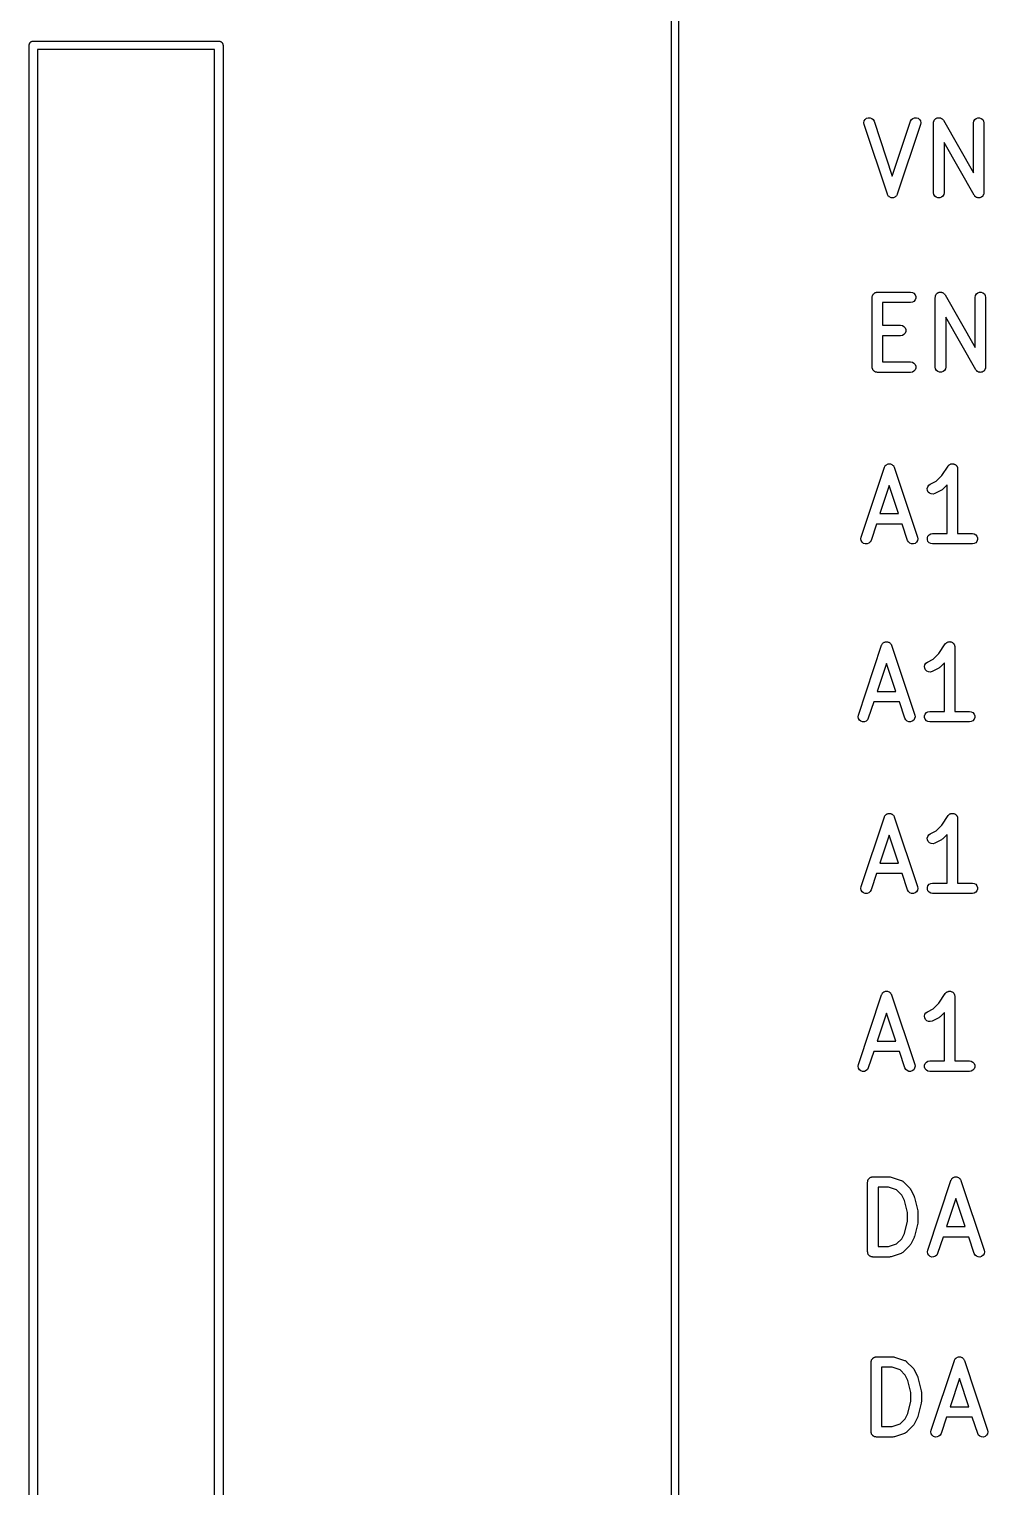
# Model space of a CAD drawing. Extents: x 57.7 to 135.6, y -132.6 to -59.6.
# Drawn here: x 100.79 to 114.54, y -111.91 to -91.02 of the extents above; entities that cross this region are included whole.
import ezdxf

# ---------------------------------------------------------------- set-up
doc = ezdxf.new("R2010")
doc.units = 0
doc.header["$MEASUREMENT"] = 0
doc.layers.add('BLACK', color=7, linetype='CONTINUOUS')

msp = doc.modelspace()

# ---------------------------------------------------------------- linework, layer by layer
at = {"layer": 'Black'}
for p, q in [((110, -132.18), (110, -85.22)), ((110.1, -85.2233), (110.1, -132.13)), ((100.79, -91.25), (100.791, -91.2448)), ((100.79, -119.25), (100.79, -91.25)), ((100.791, -91.2396), (100.793, -91.2347)), ((100.791, -91.2448), (100.791, -91.2396)), ((100.793, -91.2347), (100.794, -91.2295)), ((100.794, -91.2295), (100.796, -91.2249)), ((100.796, -91.2249), (100.798, -91.22)), ((100.798, -91.22), (100.801, -91.216)), ((100.801, -91.216), (100.804, -91.2114)), ((100.804, -91.2114), (100.808, -91.2081)), ((100.808, -91.2081), (100.811, -91.204)), ((100.811, -91.204), (100.816, -91.2014)), ((100.816, -91.2014), (100.82, -91.198)), ((100.82, -91.198), (100.825, -91.1962)), ((100.825, -91.1962), (100.829, -91.1936)), ((100.829, -91.1936), (100.835, -91.1927)), ((100.835, -91.1927), (100.84, -91.1909)), ((100.84, -91.1909), (100.845, -91.1909)), ((100.845, -91.1909), (100.85, -91.19)), ((100.85, -91.19), (103.51, -91.19)), ((103.51, -91.19), (103.515, -91.1909)), ((103.515, -91.1909), (103.52, -91.1909)), ((103.52, -91.1909), (103.525, -91.1927)), ((103.525, -91.1927), (103.531, -91.1936)), ((103.531, -91.1936), (103.535, -91.1962)), ((103.535, -91.1962), (103.54, -91.198)), ((103.54, -91.198), (103.544, -91.2014)), ((103.544, -91.2014), (103.549, -91.204)), ((103.549, -91.204), (103.552, -91.2081)), ((103.552, -91.2081), (103.556, -91.2114)), ((103.556, -91.2114), (103.559, -91.216)), ((103.559, -91.216), (103.562, -91.22)), ((103.562, -91.22), (103.564, -91.2249)), ((103.564, -91.2249), (103.566, -91.2295)), ((103.566, -91.2295), (103.567, -91.2347)), ((103.567, -91.2347), (103.569, -91.2396)), ((103.569, -91.2396), (103.569, -91.2448)), ((103.569, -91.2448), (103.57, -91.25)), ((103.57, -91.25), (103.57, -119.25)), ((100.91, -91.31), (100.91, -119.19)), ((103.45, -91.31), (100.91, -91.31)), ((103.45, -119.19), (103.45, -91.31)), ((112.758, -92.3603), (112.763, -92.3348)), ((112.763, -92.3348), (112.777, -92.3126)), ((112.777, -92.3126), (112.797, -92.2964)), ((112.797, -92.2964), (112.822, -92.2882)), ((112.822, -92.2882), (112.848, -92.2889)), ((112.848, -92.2889), (112.872, -92.2985)), ((112.872, -92.2985), (112.892, -92.3158)), ((112.892, -92.3158), (112.904, -92.3387)), ((112.904, -92.3387), (113.166, -93.1252)), ((113.166, -93.1252), (113.428, -92.3387)), ((113.428, -92.3387), (113.441, -92.3158)), ((113.441, -92.3158), (113.46, -92.2985)), ((113.46, -92.2985), (113.484, -92.2889)), ((113.484, -92.2889), (113.511, -92.2882)), ((113.511, -92.2882), (113.535, -92.2964)), ((113.535, -92.2964), (113.556, -92.3126)), ((113.556, -92.3126), (113.569, -92.3348)), ((113.569, -92.3348), (113.574, -92.3603)), ((113.759, -92.349), (113.761, -92.343)), ((113.761, -92.343), (113.762, -92.3367)), ((113.762, -92.3367), (113.766, -92.3309)), ((113.766, -92.3309), (113.768, -92.3246)), ((113.768, -92.3246), (113.772, -92.3197)), ((113.772, -92.3197), (113.775, -92.3142)), ((113.775, -92.3142), (113.781, -92.3098)), ((113.781, -92.3098), (113.785, -92.3047)), ((113.785, -92.3047), (113.79, -92.3015)), ((113.79, -92.3015), (113.795, -92.2974)), ((113.795, -92.2974), (113.802, -92.2951)), ((113.802, -92.2951), (113.808, -92.2918)), ((113.808, -92.2918), (113.814, -92.2907)), ((113.814, -92.2907), (113.82, -92.2885)), ((113.82, -92.2885), (113.827, -92.2885)), ((113.827, -92.2885), (113.833, -92.2874)), ((113.833, -92.2874), (113.839, -92.2885)), ((113.839, -92.2885), (113.846, -92.2885)), ((113.846, -92.2885), (113.852, -92.2908)), ((113.852, -92.2908), (113.859, -92.292)), ((113.859, -92.292), (113.864, -92.2952)), ((113.864, -92.2952), (113.87, -92.2974)), ((113.87, -92.2974), (113.876, -92.3018)), ((113.876, -92.3018), (113.881, -92.3051)), ((113.881, -92.3051), (113.885, -92.3101)), ((113.885, -92.3101), (113.89, -92.3142)), ((113.89, -92.3142), (113.894, -92.32)), ((113.894, -92.32), (113.898, -92.3252)), ((113.898, -92.3252), (114.329, -93.08)), ((114.329, -92.3624), (114.334, -92.3367)), ((114.334, -92.3367), (114.347, -92.3142)), ((114.347, -92.3142), (114.367, -92.2974)), ((114.367, -92.2974), (114.391, -92.2885)), ((114.391, -92.2885), (114.417, -92.2885)), ((114.417, -92.2885), (114.442, -92.2974)), ((114.442, -92.2974), (114.462, -92.3142)), ((114.462, -92.3142), (114.475, -92.3367)), ((114.475, -92.3367), (114.479, -92.3624)), ((112.762, -92.3861), (112.758, -92.3603)), ((113.095, -93.3861), (112.762, -92.3861)), ((113.571, -92.3861), (113.237, -93.3861)), ((113.574, -92.3603), (113.571, -92.3861)), ((113.758, -92.3624), (113.759, -92.3558)), ((113.758, -93.3624), (113.758, -92.3624)), ((113.759, -92.3558), (113.759, -92.349)), ((114.329, -93.08), (114.329, -92.3624)), ((114.479, -92.3624), (114.479, -93.3624)), ((114.339, -93.3996), (113.908, -92.6448)), ((113.908, -92.6448), (113.908, -93.3624)), ((113.096, -93.3879), (113.095, -93.3861)), ((113.096, -93.3899), (113.096, -93.3879)), ((113.237, -93.3861), (113.236, -93.3879)), ((113.236, -93.3879), (113.236, -93.3899)), ((113.762, -93.388), (113.758, -93.3624)), ((113.775, -93.4106), (113.762, -93.388)), ((113.903, -93.388), (113.89, -93.4106)), ((113.908, -93.3624), (113.903, -93.388)), ((114.475, -93.388), (114.471, -93.3939)), ((114.476, -93.3817), (114.475, -93.388)), ((114.478, -93.3757), (114.476, -93.3817)), ((114.479, -93.3624), (114.478, -93.369)), ((114.478, -93.369), (114.478, -93.3757)), ((113.102, -93.3993), (113.096, -93.3899)), ((113.107, -93.409), (113.102, -93.3993)), ((113.109, -93.4104), (113.107, -93.409)), ((113.11, -93.4121), (113.109, -93.4104)), ((113.119, -93.419), (113.11, -93.4121)), ((113.127, -93.4263), (113.119, -93.419)), ((113.129, -93.427), (113.127, -93.4263)), ((113.13, -93.4283), (113.129, -93.427)), ((113.141, -93.4318), (113.13, -93.4283)), ((113.151, -93.4359), (113.141, -93.4318)), ((113.153, -93.4359), (113.151, -93.4359)), ((113.155, -93.4366), (113.153, -93.4359)), ((113.166, -93.4363), (113.155, -93.4366)), ((113.177, -93.4366), (113.166, -93.4363)), ((113.179, -93.4359), (113.177, -93.4366)), ((113.181, -93.4359), (113.179, -93.4359)), ((113.191, -93.4318), (113.181, -93.4359)), ((113.202, -93.4283), (113.191, -93.4318)), ((113.204, -93.427), (113.202, -93.4283)), ((113.205, -93.4263), (113.204, -93.427)), ((113.214, -93.419), (113.205, -93.4263)), ((113.222, -93.4121), (113.214, -93.419)), ((113.223, -93.4104), (113.222, -93.4121)), ((113.225, -93.409), (113.223, -93.4104)), ((113.23, -93.3993), (113.225, -93.409)), ((113.236, -93.3899), (113.23, -93.3993)), ((113.795, -93.4273), (113.775, -93.4106)), ((113.82, -93.4362), (113.795, -93.4273)), ((113.846, -93.4362), (113.82, -93.4362)), ((113.87, -93.4273), (113.846, -93.4362)), ((113.89, -93.4106), (113.87, -93.4273)), ((114.343, -93.4048), (114.339, -93.3996)), ((114.347, -93.4106), (114.343, -93.4048)), ((114.352, -93.4147), (114.347, -93.4106)), ((114.356, -93.4196), (114.352, -93.4147)), ((114.362, -93.423), (114.356, -93.4196)), ((114.367, -93.4273), (114.362, -93.423)), ((114.373, -93.4295), (114.367, -93.4273)), ((114.378, -93.4327), (114.373, -93.4295)), ((114.385, -93.4339), (114.378, -93.4327)), ((114.391, -93.4362), (114.385, -93.4339)), ((114.398, -93.4362), (114.391, -93.4362)), ((114.404, -93.4374), (114.398, -93.4362)), ((114.411, -93.4362), (114.404, -93.4374)), ((114.417, -93.4362), (114.411, -93.4362)), ((114.423, -93.4341), (114.417, -93.4362)), ((114.43, -93.433), (114.423, -93.4341)), ((114.435, -93.4296), (114.43, -93.433)), ((114.442, -93.4273), (114.435, -93.4296)), ((114.447, -93.4232), (114.442, -93.4273)), ((114.452, -93.42), (114.447, -93.4232)), ((114.457, -93.4149), (114.452, -93.42)), ((114.462, -93.4106), (114.457, -93.4149)), ((114.465, -93.4051), (114.462, -93.4106)), ((114.469, -93.4002), (114.465, -93.4051)), ((114.471, -93.3939), (114.469, -93.4002)), ((112.878, -94.8494), (112.88, -94.8432)), ((112.878, -94.8559), (112.878, -94.8494)), ((112.88, -94.8432), (112.881, -94.8367)), ((112.881, -94.8367), (112.885, -94.831)), ((112.885, -94.831), (112.887, -94.8249)), ((112.887, -94.8249), (112.891, -94.8199)), ((112.891, -94.8199), (112.894, -94.8142)), ((112.894, -94.8142), (112.899, -94.81)), ((112.899, -94.81), (112.904, -94.8049)), ((112.904, -94.8049), (112.909, -94.8016)), ((112.909, -94.8016), (112.914, -94.7974)), ((112.914, -94.7974), (112.921, -94.7952)), ((112.921, -94.7952), (112.926, -94.7919)), ((112.926, -94.7919), (112.933, -94.7908)), ((112.933, -94.7908), (112.939, -94.7885)), ((112.939, -94.7885), (112.945, -94.7885)), ((112.945, -94.7885), (112.952, -94.7874)), ((112.952, -94.7874), (113.428, -94.7874)), ((113.428, -94.7874), (113.454, -94.7919)), ((113.454, -94.7919), (113.476, -94.8049)), ((113.476, -94.8049), (113.493, -94.8249)), ((113.493, -94.8249), (113.502, -94.8494)), ((113.502, -94.8494), (113.502, -94.8754)), ((113.783, -94.849), (113.785, -94.843)), ((113.783, -94.8558), (113.783, -94.849)), ((113.785, -94.843), (113.786, -94.8367)), ((113.786, -94.8367), (113.79, -94.8309)), ((113.79, -94.8309), (113.792, -94.8246)), ((113.792, -94.8246), (113.796, -94.8197)), ((113.796, -94.8197), (113.799, -94.8142)), ((113.799, -94.8142), (113.804, -94.8098)), ((113.804, -94.8098), (113.809, -94.8047)), ((113.809, -94.8047), (113.814, -94.8015)), ((113.814, -94.8015), (113.819, -94.7974)), ((113.819, -94.7974), (113.825, -94.7951)), ((113.825, -94.7951), (113.831, -94.7918)), ((113.831, -94.7918), (113.838, -94.7907)), ((113.838, -94.7907), (113.844, -94.7885)), ((113.844, -94.7885), (113.85, -94.7885)), ((113.85, -94.7885), (113.857, -94.7874)), ((113.857, -94.7874), (113.863, -94.7885)), ((113.863, -94.7885), (113.87, -94.7885)), ((113.87, -94.7885), (113.876, -94.7908)), ((113.876, -94.7908), (113.883, -94.792)), ((113.883, -94.792), (113.888, -94.7952)), ((113.888, -94.7952), (113.894, -94.7974)), ((113.894, -94.7974), (113.899, -94.8018)), ((113.899, -94.8018), (113.905, -94.8051)), ((113.905, -94.8051), (113.909, -94.8101)), ((113.909, -94.8101), (113.914, -94.8142)), ((113.914, -94.8142), (113.917, -94.82)), ((113.917, -94.82), (113.922, -94.8252)), ((113.922, -94.8252), (114.353, -95.58)), ((114.353, -94.8624), (114.358, -94.8367)), ((114.358, -94.8367), (114.371, -94.8142)), ((114.371, -94.8142), (114.391, -94.7974)), ((114.391, -94.7974), (114.415, -94.7885)), ((114.415, -94.7885), (114.441, -94.7885)), ((114.441, -94.7885), (114.466, -94.7974)), ((114.466, -94.7974), (114.486, -94.8142)), ((114.486, -94.8142), (114.499, -94.8367)), ((114.499, -94.8367), (114.503, -94.8624)), ((112.877, -94.8624), (112.878, -94.8559)), ((112.877, -95.8624), (112.877, -94.8624)), ((113.428, -94.9374), (113.027, -94.9374)), ((113.027, -94.9374), (113.027, -95.2636)), ((113.454, -94.9329), (113.428, -94.9374)), ((113.476, -94.9198), (113.454, -94.9329)), ((113.493, -94.8999), (113.476, -94.9198)), ((113.502, -94.8754), (113.493, -94.8999)), ((113.782, -94.8624), (113.783, -94.8558)), ((113.782, -95.8624), (113.782, -94.8624)), ((114.353, -95.58), (114.353, -94.8624)), ((114.503, -94.8624), (114.503, -95.8624)), ((113.027, -95.2636), (113.285, -95.2636)), ((113.285, -95.2636), (113.311, -95.2681)), ((113.311, -95.2681), (113.333, -95.2811)), ((114.363, -95.8996), (113.932, -95.1448)), ((113.932, -95.1448), (113.932, -95.8624)), ((113.285, -95.4136), (113.027, -95.4136)), ((113.027, -95.4136), (113.027, -95.7874)), ((113.311, -95.409), (113.285, -95.4136)), ((113.333, -95.396), (113.311, -95.409)), ((113.333, -95.2811), (113.35, -95.3011)), ((113.35, -95.3761), (113.333, -95.396)), ((113.35, -95.3011), (113.359, -95.3255)), ((113.359, -95.3516), (113.35, -95.3761)), ((113.359, -95.3255), (113.359, -95.3516)), ((112.878, -95.8688), (112.877, -95.8624)), ((112.878, -95.8754), (112.878, -95.8688)), ((112.88, -95.8816), (112.878, -95.8754)), ((112.881, -95.888), (112.88, -95.8816)), ((112.885, -95.8937), (112.881, -95.888)), ((112.887, -95.8999), (112.885, -95.8937)), ((113.027, -95.7874), (113.428, -95.7874)), ((113.428, -95.7874), (113.454, -95.7919)), ((113.454, -95.7919), (113.476, -95.8049)), ((113.476, -95.8049), (113.493, -95.8249)), ((113.493, -95.8249), (113.502, -95.8494)), ((113.502, -95.8754), (113.493, -95.8999)), ((113.502, -95.8494), (113.502, -95.8754)), ((113.786, -95.888), (113.782, -95.8624)), ((113.799, -95.9106), (113.786, -95.888)), ((113.927, -95.888), (113.914, -95.9106)), ((113.932, -95.8624), (113.927, -95.888)), ((114.495, -95.8939), (114.493, -95.9002)), ((114.499, -95.888), (114.495, -95.8939)), ((114.5, -95.8817), (114.499, -95.888)), ((114.502, -95.8757), (114.5, -95.8817)), ((114.503, -95.8624), (114.502, -95.869)), ((114.502, -95.869), (114.502, -95.8757)), ((112.891, -95.9049), (112.887, -95.8999)), ((112.894, -95.9106), (112.891, -95.9049)), ((112.899, -95.9148), (112.894, -95.9106)), ((112.904, -95.9198), (112.899, -95.9148)), ((112.909, -95.9231), (112.904, -95.9198)), ((112.914, -95.9273), (112.909, -95.9231)), ((112.921, -95.9296), (112.914, -95.9273)), ((112.926, -95.9329), (112.921, -95.9296)), ((112.933, -95.934), (112.926, -95.9329)), ((112.939, -95.9362), (112.933, -95.934)), ((112.945, -95.9362), (112.939, -95.9362)), ((112.952, -95.9374), (112.945, -95.9362)), ((113.428, -95.9374), (112.952, -95.9374)), ((113.454, -95.9329), (113.428, -95.9374)), ((113.476, -95.9198), (113.454, -95.9329)), ((113.493, -95.8999), (113.476, -95.9198)), ((113.819, -95.9273), (113.799, -95.9106)), ((113.844, -95.9362), (113.819, -95.9273)), ((113.87, -95.9362), (113.844, -95.9362)), ((113.894, -95.9273), (113.87, -95.9362)), ((113.914, -95.9106), (113.894, -95.9273)), ((114.367, -95.9048), (114.363, -95.8996)), ((114.371, -95.9106), (114.367, -95.9048)), ((114.376, -95.9147), (114.371, -95.9106)), ((114.38, -95.9196), (114.376, -95.9147)), ((114.385, -95.923), (114.38, -95.9196)), ((114.391, -95.9273), (114.385, -95.923)), ((114.397, -95.9295), (114.391, -95.9273)), ((114.402, -95.9327), (114.397, -95.9295)), ((114.409, -95.9339), (114.402, -95.9327)), ((114.415, -95.9362), (114.409, -95.9339)), ((114.421, -95.9362), (114.415, -95.9362)), ((114.428, -95.9374), (114.421, -95.9362)), ((114.434, -95.9362), (114.428, -95.9374)), ((114.441, -95.9362), (114.434, -95.9362)), ((114.447, -95.9341), (114.441, -95.9362)), ((114.453, -95.933), (114.447, -95.9341)), ((114.459, -95.9296), (114.453, -95.933)), ((114.466, -95.9273), (114.459, -95.9296)), ((114.47, -95.9232), (114.466, -95.9273)), ((114.476, -95.92), (114.47, -95.9232)), ((114.48, -95.9149), (114.476, -95.92)), ((114.486, -95.9106), (114.48, -95.9149)), ((114.489, -95.9051), (114.486, -95.9106)), ((114.493, -95.9002), (114.489, -95.9051)), ((112.719, -98.2987), (113.052, -97.2987)), ((113.052, -97.2987), (113.053, -97.2968)), ((113.053, -97.2968), (113.054, -97.2948)), ((113.054, -97.2948), (113.059, -97.2854)), ((113.059, -97.2854), (113.065, -97.2758)), ((113.065, -97.2758), (113.066, -97.2744)), ((113.066, -97.2744), (113.067, -97.2726)), ((113.067, -97.2726), (113.076, -97.2658)), ((113.076, -97.2658), (113.084, -97.2585)), ((113.084, -97.2585), (113.086, -97.2577)), ((113.086, -97.2577), (113.088, -97.2564)), ((113.088, -97.2564), (113.098, -97.2529)), ((113.098, -97.2529), (113.108, -97.2489)), ((113.108, -97.2489), (113.11, -97.2488)), ((113.11, -97.2488), (113.112, -97.2482)), ((113.112, -97.2482), (113.123, -97.2485)), ((113.123, -97.2485), (113.134, -97.2482)), ((113.134, -97.2482), (113.136, -97.2488)), ((113.136, -97.2488), (113.138, -97.2489)), ((113.138, -97.2489), (113.149, -97.2529)), ((113.149, -97.2529), (113.159, -97.2564)), ((113.159, -97.2564), (113.161, -97.2577)), ((113.161, -97.2577), (113.163, -97.2585)), ((113.163, -97.2585), (113.171, -97.2658)), ((113.171, -97.2658), (113.179, -97.2726)), ((113.179, -97.2726), (113.181, -97.2744)), ((113.181, -97.2744), (113.182, -97.2758)), ((113.182, -97.2758), (113.187, -97.2854)), ((113.187, -97.2854), (113.193, -97.2948)), ((113.193, -97.2948), (113.193, -97.2968)), ((113.193, -97.2968), (113.194, -97.2987)), ((113.194, -97.2987), (113.528, -98.2987)), ((113.875, -97.4175), (113.966, -97.2808)), ((113.966, -97.2808), (113.969, -97.2778)), ((113.969, -97.2778), (113.971, -97.2742)), ((113.971, -97.2742), (113.977, -97.2684)), ((113.977, -97.2684), (113.984, -97.2619)), ((113.984, -97.2619), (113.987, -97.2601)), ((113.987, -97.2601), (113.991, -97.2574)), ((113.991, -97.2574), (113.999, -97.2544)), ((113.999, -97.2544), (114.007, -97.2504)), ((114.007, -97.2504), (114.011, -97.2499)), ((114.011, -97.2499), (114.015, -97.2485)), ((114.015, -97.2485), (114.024, -97.2485)), ((114.024, -97.2485), (114.033, -97.2475)), ((114.033, -97.2475), (114.037, -97.2485)), ((114.037, -97.2485), (114.041, -97.2485)), ((114.041, -97.2485), (114.05, -97.2516)), ((114.05, -97.2516), (114.058, -97.2537)), ((114.058, -97.2537), (114.062, -97.256)), ((114.062, -97.256), (114.066, -97.2574)), ((114.066, -97.2574), (114.072, -97.2632)), ((114.072, -97.2632), (114.08, -97.2681)), ((114.08, -97.2681), (114.082, -97.2715)), ((114.082, -97.2715), (114.086, -97.2742)), ((114.086, -97.2742), (114.09, -97.2819)), ((114.09, -97.2819), (114.095, -97.2891)), ((114.095, -97.2891), (114.096, -97.2931)), ((114.096, -97.2931), (114.099, -97.2967)), ((114.099, -97.2967), (114.1, -97.3055)), ((114.1, -97.3055), (114.103, -97.3141)), ((114.103, -97.3141), (114.102, -97.3183)), ((114.102, -97.3183), (114.103, -97.3224)), ((114.103, -97.3224), (114.103, -98.2474)), ((113.123, -97.5596), (112.989, -97.9617)), ((113.257, -97.9617), (113.123, -97.5596)), ((113.674, -97.5783), (113.688, -97.5565)), ((113.688, -97.5565), (113.709, -97.541)), ((113.709, -97.541), (113.793, -97.4988)), ((113.793, -97.4988), (113.875, -97.4175)), ((113.953, -97.5511), (113.891, -97.6135)), ((113.953, -98.2474), (113.953, -97.5511)), ((113.668, -97.6036), (113.674, -97.5783)), ((113.67, -97.6295), (113.668, -97.6036)), ((113.682, -97.6528), (113.67, -97.6295)), ((113.701, -97.6707), (113.682, -97.6528)), ((113.725, -97.681), (113.701, -97.6707)), ((113.751, -97.6826), (113.725, -97.681)), ((113.776, -97.6752), (113.751, -97.6826)), ((113.871, -97.6276), (113.776, -97.6752)), ((113.881, -97.6204), (113.871, -97.6276)), ((113.891, -97.6135), (113.881, -97.6204)), ((112.989, -97.9617), (113.257, -97.9617)), ((112.939, -98.1117), (112.861, -98.3461)), ((113.307, -98.1117), (112.939, -98.1117)), ((113.386, -98.3461), (113.307, -98.1117)), ((112.715, -98.3244), (112.719, -98.2987)), ((112.72, -98.3499), (112.715, -98.3244)), ((112.734, -98.3721), (112.72, -98.3499)), ((112.754, -98.3883), (112.734, -98.3721)), ((112.779, -98.3966), (112.754, -98.3883)), ((112.805, -98.3959), (112.779, -98.3966)), ((112.829, -98.3863), (112.805, -98.3959)), ((112.849, -98.369), (112.829, -98.3863)), ((112.861, -98.3461), (112.849, -98.369)), ((113.398, -98.369), (113.386, -98.3461)), ((113.417, -98.3863), (113.398, -98.369)), ((113.442, -98.3959), (113.417, -98.3863)), ((113.468, -98.3966), (113.442, -98.3959)), ((113.492, -98.3883), (113.468, -98.3966)), ((113.513, -98.3721), (113.492, -98.3883)), ((113.526, -98.3499), (113.513, -98.3721)), ((113.532, -98.3244), (113.526, -98.3499)), ((113.528, -98.2987), (113.532, -98.3244)), ((113.669, -98.3094), (113.677, -98.2849)), ((113.669, -98.3354), (113.669, -98.3094)), ((113.677, -98.3599), (113.669, -98.3354)), ((113.677, -98.2849), (113.694, -98.2649)), ((113.694, -98.3798), (113.677, -98.3599)), ((113.694, -98.2649), (113.717, -98.2519)), ((113.717, -98.3929), (113.694, -98.3798)), ((113.717, -98.2519), (113.742, -98.2474)), ((113.742, -98.3974), (113.717, -98.3929)), ((113.742, -98.2474), (113.953, -98.2474)), ((114.314, -98.3974), (113.742, -98.3974)), ((114.103, -98.2474), (114.314, -98.2474)), ((114.314, -98.2474), (114.339, -98.2519)), ((114.339, -98.3929), (114.314, -98.3974)), ((114.339, -98.2519), (114.362, -98.2649)), ((114.362, -98.3798), (114.339, -98.3929)), ((114.362, -98.2649), (114.379, -98.2849)), ((114.379, -98.3599), (114.362, -98.3798)), ((114.379, -98.2849), (114.388, -98.3094)), ((114.388, -98.3354), (114.379, -98.3599)), ((114.388, -98.3094), (114.388, -98.3354)), ((112.679, -100.849), (113.012, -99.8487)), ((113.012, -99.8487), (113.013, -99.8468)), ((113.013, -99.8468), (113.014, -99.8448)), ((113.014, -99.8448), (113.019, -99.8354)), ((113.019, -99.8354), (113.025, -99.8258)), ((113.025, -99.8258), (113.026, -99.8244)), ((113.026, -99.8244), (113.027, -99.8226)), ((113.027, -99.8226), (113.036, -99.8158)), ((113.036, -99.8158), (113.044, -99.8085)), ((113.044, -99.8085), (113.046, -99.8077)), ((113.046, -99.8077), (113.048, -99.8064)), ((113.048, -99.8064), (113.058, -99.8029)), ((113.058, -99.8029), (113.068, -99.7989)), ((113.068, -99.7989), (113.07, -99.7988)), ((113.07, -99.7988), (113.072, -99.7982)), ((113.072, -99.7982), (113.083, -99.7985)), ((113.083, -99.7985), (113.094, -99.7982)), ((113.094, -99.7982), (113.096, -99.7988)), ((113.096, -99.7988), (113.098, -99.7989)), ((113.098, -99.7989), (113.109, -99.8029)), ((113.109, -99.8029), (113.119, -99.8064)), ((113.119, -99.8064), (113.121, -99.8077)), ((113.121, -99.8077), (113.123, -99.8085)), ((113.123, -99.8085), (113.131, -99.8158)), ((113.131, -99.8158), (113.139, -99.8226)), ((113.139, -99.8226), (113.141, -99.8244)), ((113.141, -99.8244), (113.142, -99.8258)), ((113.142, -99.8258), (113.147, -99.8354)), ((113.147, -99.8354), (113.153, -99.8448)), ((113.153, -99.8448), (113.153, -99.8468)), ((113.153, -99.8468), (113.154, -99.8487)), ((113.154, -99.8487), (113.488, -100.849)), ((113.835, -99.9675), (113.926, -99.8308)), ((113.926, -99.8308), (113.929, -99.8278)), ((113.929, -99.8278), (113.931, -99.8242)), ((113.931, -99.8242), (113.937, -99.8184)), ((113.937, -99.8184), (113.944, -99.8119)), ((113.944, -99.8119), (113.947, -99.8101)), ((113.947, -99.8101), (113.951, -99.8074)), ((113.951, -99.8074), (113.959, -99.8044)), ((113.959, -99.8044), (113.967, -99.8004)), ((113.967, -99.8004), (113.971, -99.7999)), ((113.971, -99.7999), (113.975, -99.7985)), ((113.975, -99.7985), (113.984, -99.7985)), ((113.984, -99.7985), (113.993, -99.7975)), ((113.993, -99.7975), (113.997, -99.7985)), ((113.997, -99.7985), (114.001, -99.7985)), ((114.001, -99.7985), (114.01, -99.8016)), ((114.01, -99.8016), (114.018, -99.8037)), ((114.018, -99.8037), (114.022, -99.806)), ((114.022, -99.806), (114.026, -99.8074)), ((114.026, -99.8074), (114.032, -99.8132)), ((114.032, -99.8132), (114.04, -99.8181)), ((114.04, -99.8181), (114.042, -99.8215)), ((114.042, -99.8215), (114.046, -99.8242)), ((114.046, -99.8242), (114.05, -99.8319)), ((114.05, -99.8319), (114.055, -99.8391)), ((114.055, -99.8391), (114.056, -99.8431)), ((114.056, -99.8431), (114.059, -99.8467)), ((114.059, -99.8467), (114.06, -99.8555)), ((114.06, -99.8555), (114.063, -99.8641)), ((114.063, -99.8641), (114.062, -99.8683)), ((113.669, -100.091), (113.753, -100.049)), ((113.753, -100.049), (113.835, -99.9675)), ((114.062, -99.8683), (114.063, -99.8724)), ((114.063, -99.8724), (114.063, -100.797)), ((113.083, -100.11), (112.949, -100.512)), ((113.217, -100.512), (113.083, -100.11)), ((113.628, -100.154), (113.634, -100.128)), ((113.63, -100.179), (113.628, -100.154)), ((113.642, -100.203), (113.63, -100.179)), ((113.634, -100.128), (113.648, -100.107)), ((113.661, -100.221), (113.642, -100.203)), ((113.648, -100.107), (113.669, -100.091)), ((113.685, -100.231), (113.661, -100.221)), ((113.711, -100.233), (113.685, -100.231)), ((113.736, -100.225), (113.711, -100.233)), ((113.831, -100.178), (113.736, -100.225)), ((113.841, -100.17), (113.831, -100.178)), ((113.851, -100.164), (113.841, -100.17)), ((113.913, -100.101), (113.851, -100.164)), ((113.913, -100.797), (113.913, -100.101)), ((112.899, -100.662), (112.821, -100.896)), ((113.267, -100.662), (112.899, -100.662)), ((112.949, -100.512), (113.217, -100.512)), ((113.346, -100.896), (113.267, -100.662)), ((112.675, -100.874), (112.679, -100.849)), ((112.68, -100.9), (112.675, -100.874)), ((112.694, -100.922), (112.68, -100.9)), ((112.821, -100.896), (112.809, -100.919)), ((113.358, -100.919), (113.346, -100.896)), ((113.486, -100.9), (113.473, -100.922)), ((113.492, -100.874), (113.486, -100.9)), ((113.488, -100.849), (113.492, -100.874)), ((113.629, -100.859), (113.637, -100.835)), ((113.629, -100.885), (113.629, -100.859)), ((113.637, -100.91), (113.629, -100.885)), ((113.637, -100.835), (113.654, -100.815)), ((113.654, -100.93), (113.637, -100.91)), ((113.654, -100.815), (113.677, -100.802)), ((113.677, -100.802), (113.702, -100.797)), ((113.702, -100.797), (113.913, -100.797)), ((114.063, -100.797), (114.274, -100.797)), ((114.274, -100.797), (114.299, -100.802)), ((114.299, -100.802), (114.322, -100.815)), ((114.322, -100.815), (114.339, -100.835)), ((114.339, -100.91), (114.322, -100.93)), ((114.339, -100.835), (114.348, -100.859)), ((114.348, -100.885), (114.339, -100.91)), ((114.348, -100.859), (114.348, -100.885)), ((112.714, -100.938), (112.694, -100.922)), ((112.739, -100.947), (112.714, -100.938)), ((112.765, -100.946), (112.739, -100.947)), ((112.789, -100.936), (112.765, -100.946)), ((112.809, -100.919), (112.789, -100.936)), ((113.377, -100.936), (113.358, -100.919)), ((113.402, -100.946), (113.377, -100.936)), ((113.428, -100.947), (113.402, -100.946)), ((113.452, -100.938), (113.428, -100.947)), ((113.473, -100.922), (113.452, -100.938)), ((113.677, -100.943), (113.654, -100.93)), ((113.702, -100.947), (113.677, -100.943)), ((114.274, -100.947), (113.702, -100.947)), ((114.299, -100.943), (114.274, -100.947)), ((114.322, -100.93), (114.299, -100.943)), ((112.719, -103.309), (113.052, -102.309)), ((113.052, -102.309), (113.053, -102.307)), ((113.053, -102.307), (113.054, -102.305)), ((113.054, -102.305), (113.059, -102.295)), ((113.059, -102.295), (113.065, -102.286)), ((113.065, -102.286), (113.066, -102.284)), ((113.066, -102.284), (113.067, -102.283)), ((113.067, -102.283), (113.076, -102.276)), ((113.076, -102.276), (113.084, -102.268)), ((113.084, -102.268), (113.086, -102.268)), ((113.086, -102.268), (113.088, -102.266)), ((113.088, -102.266), (113.098, -102.263)), ((113.098, -102.263), (113.108, -102.259)), ((113.108, -102.259), (113.11, -102.259)), ((113.11, -102.259), (113.112, -102.258)), ((113.112, -102.258), (113.123, -102.258)), ((113.123, -102.258), (113.134, -102.258)), ((113.134, -102.258), (113.136, -102.259)), ((113.136, -102.259), (113.138, -102.259)), ((113.138, -102.259), (113.149, -102.263)), ((113.149, -102.263), (113.159, -102.266)), ((113.159, -102.266), (113.161, -102.268)), ((113.161, -102.268), (113.163, -102.268)), ((113.163, -102.268), (113.171, -102.276)), ((113.171, -102.276), (113.179, -102.283)), ((113.179, -102.283), (113.181, -102.284)), ((113.181, -102.284), (113.182, -102.286)), ((113.182, -102.286), (113.187, -102.295)), ((113.187, -102.295), (113.193, -102.305)), ((113.193, -102.305), (113.193, -102.307)), ((113.193, -102.307), (113.194, -102.309)), ((113.194, -102.309), (113.528, -103.309)), ((113.875, -102.427), (113.966, -102.291)), ((113.966, -102.291), (113.969, -102.288)), ((113.969, -102.288), (113.971, -102.284)), ((113.971, -102.284), (113.977, -102.278)), ((113.977, -102.278), (113.984, -102.272)), ((113.984, -102.272), (113.987, -102.27)), ((113.987, -102.27), (113.991, -102.267)), ((113.991, -102.267), (113.999, -102.264)), ((113.999, -102.264), (114.007, -102.26)), ((114.007, -102.26), (114.011, -102.26)), ((114.011, -102.26), (114.015, -102.259)), ((114.015, -102.259), (114.024, -102.259)), ((114.024, -102.259), (114.033, -102.258)), ((114.033, -102.258), (114.037, -102.259)), ((114.037, -102.259), (114.041, -102.259)), ((114.041, -102.259), (114.05, -102.262)), ((114.05, -102.262), (114.058, -102.264)), ((114.058, -102.264), (114.062, -102.266)), ((114.062, -102.266), (114.066, -102.267)), ((114.066, -102.267), (114.072, -102.273)), ((114.072, -102.273), (114.08, -102.278)), ((114.08, -102.278), (114.082, -102.282)), ((114.082, -102.282), (114.086, -102.284)), ((114.086, -102.284), (114.09, -102.292)), ((114.09, -102.292), (114.095, -102.299)), ((114.095, -102.299), (114.096, -102.303)), ((114.096, -102.303), (114.099, -102.307)), ((114.099, -102.307), (114.1, -102.316)), ((114.1, -102.316), (114.103, -102.324)), ((114.103, -102.324), (114.102, -102.328)), ((114.102, -102.328), (114.103, -102.332)), ((114.103, -102.332), (114.103, -103.257)), ((113.123, -102.57), (112.989, -102.972)), ((113.257, -102.972), (113.123, -102.57)), ((113.674, -102.588), (113.688, -102.567)), ((113.688, -102.567), (113.709, -102.551)), ((113.709, -102.551), (113.793, -102.509)), ((113.793, -102.509), (113.875, -102.427)), ((113.953, -102.561), (113.891, -102.624)), ((113.953, -103.257), (113.953, -102.561)), ((113.668, -102.614), (113.674, -102.588)), ((113.67, -102.639), (113.668, -102.614)), ((113.682, -102.663), (113.67, -102.639)), ((113.701, -102.681), (113.682, -102.663)), ((113.725, -102.691), (113.701, -102.681)), ((113.751, -102.693), (113.725, -102.691)), ((113.776, -102.685), (113.751, -102.693)), ((113.871, -102.638), (113.776, -102.685)), ((113.881, -102.63), (113.871, -102.638)), ((113.891, -102.624), (113.881, -102.63)), ((112.989, -102.972), (113.257, -102.972)), ((112.939, -103.122), (112.861, -103.356)), ((113.307, -103.122), (112.939, -103.122)), ((113.386, -103.356), (113.307, -103.122)), ((112.715, -103.334), (112.719, -103.309)), ((112.72, -103.36), (112.715, -103.334)), ((112.734, -103.382), (112.72, -103.36)), ((112.754, -103.398), (112.734, -103.382)), ((112.779, -103.407), (112.754, -103.398)), ((112.805, -103.406), (112.779, -103.407)), ((112.829, -103.396), (112.805, -103.406)), ((112.849, -103.379), (112.829, -103.396)), ((112.861, -103.356), (112.849, -103.379)), ((113.398, -103.379), (113.386, -103.356)), ((113.417, -103.396), (113.398, -103.379)), ((113.442, -103.406), (113.417, -103.396)), ((113.468, -103.407), (113.442, -103.406)), ((113.492, -103.398), (113.468, -103.407)), ((113.513, -103.382), (113.492, -103.398)), ((113.526, -103.36), (113.513, -103.382)), ((113.532, -103.334), (113.526, -103.36)), ((113.528, -103.309), (113.532, -103.334)), ((113.669, -103.319), (113.677, -103.295)), ((113.669, -103.345), (113.669, -103.319)), ((113.677, -103.37), (113.669, -103.345)), ((113.677, -103.295), (113.694, -103.275)), ((113.694, -103.39), (113.677, -103.37)), ((113.694, -103.275), (113.717, -103.262)), ((113.717, -103.403), (113.694, -103.39)), ((113.717, -103.262), (113.742, -103.257)), ((113.742, -103.407), (113.717, -103.403)), ((113.742, -103.257), (113.953, -103.257)), ((114.314, -103.407), (113.742, -103.407)), ((114.103, -103.257), (114.314, -103.257)), ((114.314, -103.257), (114.339, -103.262)), ((114.339, -103.403), (114.314, -103.407)), ((114.339, -103.262), (114.362, -103.275)), ((114.362, -103.39), (114.339, -103.403)), ((114.362, -103.275), (114.379, -103.295)), ((114.379, -103.37), (114.362, -103.39)), ((114.379, -103.295), (114.388, -103.319)), ((114.388, -103.345), (114.379, -103.37)), ((114.388, -103.319), (114.388, -103.345)), ((112.679, -105.859), (113.012, -104.859)), ((113.012, -104.859), (113.013, -104.857)), ((113.013, -104.857), (113.014, -104.855)), ((113.014, -104.855), (113.019, -104.845)), ((113.019, -104.845), (113.025, -104.836)), ((113.025, -104.836), (113.026, -104.834)), ((113.026, -104.834), (113.027, -104.833)), ((113.027, -104.833), (113.036, -104.826)), ((113.036, -104.826), (113.044, -104.818)), ((113.044, -104.818), (113.046, -104.818)), ((113.046, -104.818), (113.048, -104.816)), ((113.048, -104.816), (113.058, -104.813)), ((113.058, -104.813), (113.068, -104.809)), ((113.068, -104.809), (113.07, -104.809)), ((113.07, -104.809), (113.072, -104.808)), ((113.072, -104.808), (113.083, -104.808)), ((113.083, -104.808), (113.094, -104.808)), ((113.094, -104.808), (113.096, -104.809)), ((113.096, -104.809), (113.098, -104.809)), ((113.098, -104.809), (113.109, -104.813)), ((113.109, -104.813), (113.119, -104.816)), ((113.119, -104.816), (113.121, -104.818)), ((113.121, -104.818), (113.123, -104.818)), ((113.123, -104.818), (113.131, -104.826)), ((113.131, -104.826), (113.139, -104.833)), ((113.139, -104.833), (113.141, -104.834)), ((113.141, -104.834), (113.142, -104.836)), ((113.142, -104.836), (113.147, -104.845)), ((113.147, -104.845), (113.153, -104.855)), ((113.153, -104.855), (113.153, -104.857)), ((113.153, -104.857), (113.154, -104.859)), ((113.154, -104.859), (113.488, -105.859)), ((113.835, -104.977), (113.926, -104.841)), ((113.926, -104.841), (113.929, -104.838)), ((113.929, -104.838), (113.931, -104.834)), ((113.931, -104.834), (113.937, -104.828)), ((113.937, -104.828), (113.944, -104.822)), ((113.944, -104.822), (113.947, -104.82)), ((113.947, -104.82), (113.951, -104.817)), ((113.951, -104.817), (113.959, -104.814)), ((113.959, -104.814), (113.967, -104.81)), ((113.967, -104.81), (113.971, -104.81)), ((113.971, -104.81), (113.975, -104.809)), ((113.975, -104.809), (113.984, -104.809)), ((113.984, -104.809), (113.993, -104.808)), ((113.993, -104.808), (113.997, -104.809)), ((113.997, -104.809), (114.001, -104.809)), ((114.001, -104.809), (114.01, -104.812)), ((114.01, -104.812), (114.018, -104.814)), ((114.018, -104.814), (114.022, -104.816)), ((114.022, -104.816), (114.026, -104.817)), ((114.026, -104.817), (114.032, -104.823)), ((114.032, -104.823), (114.04, -104.828)), ((114.04, -104.828), (114.042, -104.832)), ((114.042, -104.832), (114.046, -104.834)), ((114.046, -104.834), (114.05, -104.842)), ((114.05, -104.842), (114.055, -104.849)), ((114.055, -104.849), (114.056, -104.853)), ((114.056, -104.853), (114.059, -104.857)), ((114.059, -104.857), (114.06, -104.866)), ((114.06, -104.866), (114.063, -104.874)), ((114.063, -104.874), (114.062, -104.878)), ((114.062, -104.878), (114.063, -104.882)), ((113.669, -105.101), (113.753, -105.059)), ((113.753, -105.059), (113.835, -104.977)), ((114.063, -104.882), (114.063, -105.807)), ((113.083, -105.12), (112.949, -105.522)), ((113.217, -105.522), (113.083, -105.12)), ((113.628, -105.164), (113.634, -105.138)), ((113.63, -105.189), (113.628, -105.164)), ((113.642, -105.213), (113.63, -105.189)), ((113.634, -105.138), (113.648, -105.117)), ((113.661, -105.231), (113.642, -105.213)), ((113.648, -105.117), (113.669, -105.101)), ((113.685, -105.241), (113.661, -105.231)), ((113.711, -105.243), (113.685, -105.241)), ((113.736, -105.235), (113.711, -105.243)), ((113.831, -105.188), (113.736, -105.235)), ((113.841, -105.18), (113.831, -105.188)), ((113.851, -105.174), (113.841, -105.18)), ((113.913, -105.111), (113.851, -105.174)), ((113.913, -105.807), (113.913, -105.111)), ((112.899, -105.672), (112.821, -105.906)), ((113.267, -105.672), (112.899, -105.672)), ((112.949, -105.522), (113.217, -105.522)), ((113.346, -105.906), (113.267, -105.672)), ((112.675, -105.884), (112.679, -105.859)), ((112.68, -105.91), (112.675, -105.884)), ((112.694, -105.932), (112.68, -105.91)), ((112.821, -105.906), (112.809, -105.929)), ((113.358, -105.929), (113.346, -105.906)), ((113.486, -105.91), (113.473, -105.932)), ((113.492, -105.884), (113.486, -105.91)), ((113.488, -105.859), (113.492, -105.884)), ((113.629, -105.869), (113.637, -105.845)), ((113.629, -105.895), (113.629, -105.869)), ((113.637, -105.92), (113.629, -105.895)), ((113.637, -105.845), (113.654, -105.825)), ((113.654, -105.94), (113.637, -105.92)), ((113.654, -105.825), (113.677, -105.812)), ((113.677, -105.812), (113.702, -105.807)), ((113.702, -105.807), (113.913, -105.807)), ((114.063, -105.807), (114.274, -105.807)), ((114.274, -105.807), (114.299, -105.812)), ((114.299, -105.812), (114.322, -105.825)), ((114.322, -105.825), (114.339, -105.845)), ((114.339, -105.92), (114.322, -105.94)), ((114.339, -105.845), (114.348, -105.869)), ((114.348, -105.895), (114.339, -105.92)), ((114.348, -105.869), (114.348, -105.895)), ((112.714, -105.948), (112.694, -105.932)), ((112.739, -105.957), (112.714, -105.948)), ((112.765, -105.956), (112.739, -105.957)), ((112.789, -105.946), (112.765, -105.956)), ((112.809, -105.929), (112.789, -105.946)), ((113.377, -105.946), (113.358, -105.929)), ((113.402, -105.956), (113.377, -105.946)), ((113.428, -105.957), (113.402, -105.956)), ((113.452, -105.948), (113.428, -105.957)), ((113.473, -105.932), (113.452, -105.948)), ((113.677, -105.953), (113.654, -105.94)), ((113.702, -105.957), (113.677, -105.953)), ((114.274, -105.957), (113.702, -105.957)), ((114.299, -105.953), (114.274, -105.957)), ((114.322, -105.94), (114.299, -105.953)), ((112.812, -107.542), (112.813, -107.536)), ((112.812, -108.542), (112.812, -107.542)), ((112.813, -107.529), (112.816, -107.523)), ((112.813, -107.536), (112.813, -107.529)), ((112.816, -107.523), (112.817, -107.517)), ((112.817, -107.517), (112.82, -107.511)), ((112.82, -107.511), (112.822, -107.505)), ((112.822, -107.505), (112.826, -107.5)), ((112.826, -107.5), (112.83, -107.494)), ((112.83, -107.494), (112.835, -107.49)), ((112.835, -107.49), (112.839, -107.485)), ((112.839, -107.485), (112.845, -107.482)), ((112.845, -107.482), (112.85, -107.477)), ((112.85, -107.477), (112.856, -107.475)), ((112.856, -107.475), (112.861, -107.472)), ((112.861, -107.472), (112.868, -107.471)), ((112.868, -107.471), (112.874, -107.469)), ((112.874, -107.469), (112.881, -107.469)), ((112.881, -107.469), (112.887, -107.467)), ((112.887, -107.467), (113.125, -107.467)), ((113.125, -107.467), (113.137, -107.469)), ((113.137, -107.469), (113.149, -107.471)), ((113.149, -107.471), (113.292, -107.519)), ((113.292, -107.519), (113.296, -107.521)), ((113.296, -107.521), (113.3, -107.522)), ((113.3, -107.522), (113.307, -107.527)), ((113.307, -107.527), (113.315, -107.531)), ((113.315, -107.531), (113.318, -107.534)), ((113.318, -107.534), (113.321, -107.537)), ((113.321, -107.537), (113.416, -107.632)), ((113.673, -108.519), (114.006, -107.519)), ((114.006, -107.519), (114.007, -107.517)), ((114.007, -107.517), (114.008, -107.515)), ((114.008, -107.515), (114.014, -107.505)), ((114.014, -107.505), (114.019, -107.496)), ((114.019, -107.496), (114.02, -107.494)), ((114.02, -107.494), (114.022, -107.493)), ((114.022, -107.493), (114.03, -107.486)), ((114.03, -107.486), (114.038, -107.478)), ((114.038, -107.478), (114.04, -107.478)), ((114.04, -107.478), (114.042, -107.476)), ((114.042, -107.476), (114.052, -107.473)), ((114.052, -107.473), (114.063, -107.469)), ((114.063, -107.469), (114.065, -107.469)), ((114.065, -107.469), (114.067, -107.468)), ((114.067, -107.468), (114.078, -107.468)), ((114.078, -107.468), (114.089, -107.468)), ((114.089, -107.468), (114.091, -107.469)), ((114.091, -107.469), (114.093, -107.469)), ((114.093, -107.469), (114.103, -107.473)), ((114.103, -107.473), (114.113, -107.476)), ((114.113, -107.476), (114.115, -107.478)), ((114.115, -107.478), (114.117, -107.478)), ((114.117, -107.478), (114.125, -107.486)), ((114.125, -107.486), (114.134, -107.493)), ((114.134, -107.493), (114.135, -107.494)), ((114.135, -107.494), (114.136, -107.496)), ((114.136, -107.496), (114.142, -107.505)), ((114.142, -107.505), (114.147, -107.515)), ((114.147, -107.515), (114.148, -107.517)), ((114.148, -107.517), (114.149, -107.519)), ((114.149, -107.519), (114.482, -108.519)), ((112.962, -107.617), (112.962, -108.467)), ((113.113, -107.617), (112.962, -107.617)), ((113.228, -107.656), (113.113, -107.617)), ((113.302, -107.73), (113.228, -107.656)), ((113.34, -107.807), (113.302, -107.73)), ((113.416, -107.632), (113.423, -107.642)), ((113.423, -107.642), (113.43, -107.652)), ((113.43, -107.652), (113.478, -107.747)), ((113.478, -107.747), (113.48, -107.755)), ((113.48, -107.755), (113.484, -107.762)), ((113.484, -107.762), (113.531, -107.953)), ((114.078, -107.78), (113.944, -108.182)), ((114.212, -108.182), (114.078, -107.78)), ((113.384, -107.98), (113.34, -107.807)), ((113.384, -108.105), (113.384, -107.98)), ((113.531, -107.953), (113.532, -107.962)), ((113.532, -107.962), (113.534, -107.971)), ((113.534, -107.971), (113.534, -108.114)), ((113.34, -108.278), (113.384, -108.105)), ((113.531, -108.132), (113.484, -108.322)), ((113.532, -108.123), (113.531, -108.132)), ((113.534, -108.114), (113.532, -108.123)), ((113.944, -108.182), (114.212, -108.182)), ((113.113, -108.467), (113.228, -108.429)), ((113.228, -108.429), (113.302, -108.355)), ((113.302, -108.355), (113.34, -108.278)), ((113.478, -108.338), (113.43, -108.433)), ((113.48, -108.33), (113.478, -108.338)), ((113.484, -108.322), (113.48, -108.33)), ((113.894, -108.332), (113.815, -108.566)), ((114.262, -108.332), (113.894, -108.332)), ((114.34, -108.566), (114.262, -108.332)), ((112.813, -108.549), (112.812, -108.542)), ((112.813, -108.555), (112.813, -108.549)), ((112.816, -108.562), (112.813, -108.555)), ((112.817, -108.568), (112.816, -108.562)), ((112.82, -108.574), (112.817, -108.568)), ((112.822, -108.58), (112.82, -108.574)), ((112.826, -108.585), (112.822, -108.58)), ((112.83, -108.591), (112.826, -108.585)), ((112.835, -108.595), (112.83, -108.591)), ((112.839, -108.6), (112.835, -108.595)), ((112.845, -108.603), (112.839, -108.6)), ((112.85, -108.607), (112.845, -108.603)), ((112.856, -108.61), (112.85, -108.607)), ((112.861, -108.613), (112.856, -108.61)), ((112.868, -108.614), (112.861, -108.613)), ((112.874, -108.616), (112.868, -108.614)), ((112.881, -108.616), (112.874, -108.616)), ((112.887, -108.617), (112.881, -108.616)), ((113.125, -108.617), (112.887, -108.617)), ((112.962, -108.467), (113.113, -108.467)), ((113.137, -108.615), (113.125, -108.617)), ((113.149, -108.614), (113.137, -108.615)), ((113.292, -108.566), (113.149, -108.614)), ((113.296, -108.564), (113.292, -108.566)), ((113.3, -108.563), (113.296, -108.564)), ((113.307, -108.558), (113.3, -108.563)), ((113.315, -108.554), (113.307, -108.558)), ((113.318, -108.55), (113.315, -108.554)), ((113.321, -108.548), (113.318, -108.55)), ((113.416, -108.453), (113.321, -108.548)), ((113.423, -108.443), (113.416, -108.453)), ((113.43, -108.433), (113.423, -108.443)), ((113.669, -108.544), (113.673, -108.519)), ((113.675, -108.57), (113.669, -108.544)), ((113.688, -108.592), (113.675, -108.57)), ((113.709, -108.608), (113.688, -108.592)), ((113.733, -108.617), (113.709, -108.608)), ((113.759, -108.616), (113.733, -108.617)), ((113.784, -108.606), (113.759, -108.616)), ((113.803, -108.589), (113.784, -108.606)), ((113.815, -108.566), (113.803, -108.589)), ((114.352, -108.589), (114.34, -108.566)), ((114.372, -108.606), (114.352, -108.589)), ((114.396, -108.616), (114.372, -108.606)), ((114.422, -108.617), (114.396, -108.616)), ((114.447, -108.608), (114.422, -108.617)), ((114.467, -108.592), (114.447, -108.608)), ((114.481, -108.57), (114.467, -108.592)), ((114.486, -108.544), (114.481, -108.57)), ((114.482, -108.519), (114.486, -108.544)), ((112.863, -110.109), (112.866, -110.103)), ((112.866, -110.103), (112.867, -110.097)), ((112.867, -110.097), (112.87, -110.091)), ((112.87, -110.091), (112.872, -110.085)), ((112.872, -110.085), (112.876, -110.08)), ((112.876, -110.08), (112.88, -110.074)), ((112.88, -110.074), (112.885, -110.07)), ((112.885, -110.07), (112.889, -110.065)), ((112.889, -110.065), (112.895, -110.062)), ((112.895, -110.062), (112.9, -110.057)), ((112.9, -110.057), (112.906, -110.055)), ((112.906, -110.055), (112.911, -110.052)), ((112.911, -110.052), (112.918, -110.051)), ((112.918, -110.051), (112.924, -110.049)), ((112.924, -110.049), (112.931, -110.049)), ((112.931, -110.049), (112.937, -110.047)), ((112.937, -110.047), (113.175, -110.047)), ((113.175, -110.047), (113.187, -110.049)), ((113.187, -110.049), (113.199, -110.051)), ((113.199, -110.051), (113.342, -110.099)), ((113.342, -110.099), (113.346, -110.101)), ((113.346, -110.101), (113.35, -110.102)), ((113.35, -110.102), (113.357, -110.107)), ((113.723, -111.099), (114.056, -110.099)), ((114.056, -110.099), (114.057, -110.097)), ((114.057, -110.097), (114.058, -110.095)), ((114.058, -110.095), (114.064, -110.085)), ((114.064, -110.085), (114.069, -110.076)), ((114.069, -110.076), (114.07, -110.074)), ((114.07, -110.074), (114.072, -110.073)), ((114.072, -110.073), (114.08, -110.066)), ((114.08, -110.066), (114.088, -110.058)), ((114.088, -110.058), (114.09, -110.058)), ((114.09, -110.058), (114.092, -110.056)), ((114.092, -110.056), (114.102, -110.053)), ((114.102, -110.053), (114.113, -110.049)), ((114.113, -110.049), (114.115, -110.049)), ((114.115, -110.049), (114.117, -110.048)), ((114.117, -110.048), (114.128, -110.048)), ((114.128, -110.048), (114.139, -110.048)), ((114.139, -110.048), (114.141, -110.049)), ((114.141, -110.049), (114.143, -110.049)), ((114.143, -110.049), (114.153, -110.053)), ((114.153, -110.053), (114.163, -110.056)), ((114.163, -110.056), (114.165, -110.058)), ((114.165, -110.058), (114.167, -110.058)), ((114.167, -110.058), (114.175, -110.066)), ((114.175, -110.066), (114.184, -110.073)), ((114.184, -110.073), (114.185, -110.074)), ((114.185, -110.074), (114.186, -110.076)), ((114.186, -110.076), (114.192, -110.085)), ((114.192, -110.085), (114.197, -110.095)), ((114.197, -110.095), (114.198, -110.097)), ((114.198, -110.097), (114.199, -110.099)), ((114.199, -110.099), (114.532, -111.099)), ((112.862, -110.122), (112.863, -110.116)), ((112.862, -111.122), (112.862, -110.122)), ((112.863, -110.116), (112.863, -110.109)), ((113.012, -110.197), (113.012, -111.047)), ((113.163, -110.197), (113.012, -110.197)), ((113.278, -110.236), (113.163, -110.197)), ((113.352, -110.31), (113.278, -110.236)), ((113.39, -110.387), (113.352, -110.31)), ((113.357, -110.107), (113.365, -110.111)), ((113.365, -110.111), (113.368, -110.114)), ((113.368, -110.114), (113.371, -110.117)), ((113.371, -110.117), (113.466, -110.212)), ((113.466, -110.212), (113.473, -110.222)), ((113.473, -110.222), (113.48, -110.232)), ((113.48, -110.232), (113.528, -110.327)), ((113.434, -110.56), (113.39, -110.387)), ((113.528, -110.327), (113.53, -110.335)), ((113.53, -110.335), (113.534, -110.342)), ((113.534, -110.342), (113.581, -110.533)), ((114.128, -110.36), (113.994, -110.762)), ((114.262, -110.762), (114.128, -110.36)), ((113.39, -110.858), (113.434, -110.685)), ((113.434, -110.685), (113.434, -110.56)), ((113.581, -110.712), (113.534, -110.902)), ((113.581, -110.533), (113.582, -110.542)), ((113.582, -110.703), (113.581, -110.712)), ((113.582, -110.542), (113.584, -110.551)), ((113.584, -110.694), (113.582, -110.703)), ((113.584, -110.551), (113.584, -110.694)), ((113.278, -111.009), (113.352, -110.935)), ((113.352, -110.935), (113.39, -110.858)), ((113.528, -110.918), (113.48, -111.013)), ((113.53, -110.91), (113.528, -110.918)), ((113.534, -110.902), (113.53, -110.91)), ((113.944, -110.912), (113.865, -111.146)), ((114.312, -110.912), (113.944, -110.912)), ((113.994, -110.762), (114.262, -110.762)), ((114.39, -111.146), (114.312, -110.912)), ((112.863, -111.129), (112.862, -111.122)), ((112.863, -111.135), (112.863, -111.129)), ((112.866, -111.142), (112.863, -111.135)), ((112.867, -111.148), (112.866, -111.142)), ((113.012, -111.047), (113.163, -111.047)), ((113.163, -111.047), (113.278, -111.009)), ((113.342, -111.146), (113.199, -111.194)), ((113.346, -111.144), (113.342, -111.146)), ((113.35, -111.143), (113.346, -111.144)), ((113.357, -111.138), (113.35, -111.143)), ((113.365, -111.134), (113.357, -111.138)), ((113.368, -111.13), (113.365, -111.134)), ((113.371, -111.128), (113.368, -111.13)), ((113.466, -111.033), (113.371, -111.128)), ((113.473, -111.023), (113.466, -111.033)), ((113.48, -111.013), (113.473, -111.023)), ((113.719, -111.124), (113.723, -111.099)), ((113.725, -111.15), (113.719, -111.124)), ((113.865, -111.146), (113.853, -111.169)), ((114.402, -111.169), (114.39, -111.146)), ((114.536, -111.124), (114.531, -111.15)), ((114.532, -111.099), (114.536, -111.124)), ((112.87, -111.154), (112.867, -111.148)), ((112.872, -111.16), (112.87, -111.154)), ((112.876, -111.165), (112.872, -111.16)), ((112.88, -111.171), (112.876, -111.165)), ((112.885, -111.175), (112.88, -111.171)), ((112.889, -111.18), (112.885, -111.175)), ((112.895, -111.183), (112.889, -111.18)), ((112.9, -111.187), (112.895, -111.183)), ((112.906, -111.19), (112.9, -111.187)), ((112.911, -111.193), (112.906, -111.19)), ((112.918, -111.194), (112.911, -111.193)), ((112.924, -111.196), (112.918, -111.194)), ((112.931, -111.196), (112.924, -111.196)), ((112.937, -111.197), (112.931, -111.196)), ((113.175, -111.197), (112.937, -111.197)), ((113.187, -111.195), (113.175, -111.197)), ((113.199, -111.194), (113.187, -111.195)), ((113.738, -111.172), (113.725, -111.15)), ((113.759, -111.188), (113.738, -111.172)), ((113.783, -111.197), (113.759, -111.188)), ((113.809, -111.196), (113.783, -111.197)), ((113.834, -111.186), (113.809, -111.196)), ((113.853, -111.169), (113.834, -111.186)), ((114.422, -111.186), (114.402, -111.169)), ((114.446, -111.196), (114.422, -111.186)), ((114.472, -111.197), (114.446, -111.196)), ((114.497, -111.188), (114.472, -111.197)), ((114.517, -111.172), (114.497, -111.188)), ((114.531, -111.15), (114.517, -111.172))]:
    msp.add_line(p, q, dxfattribs=at)

doc.saveas('drawing.dxf')
